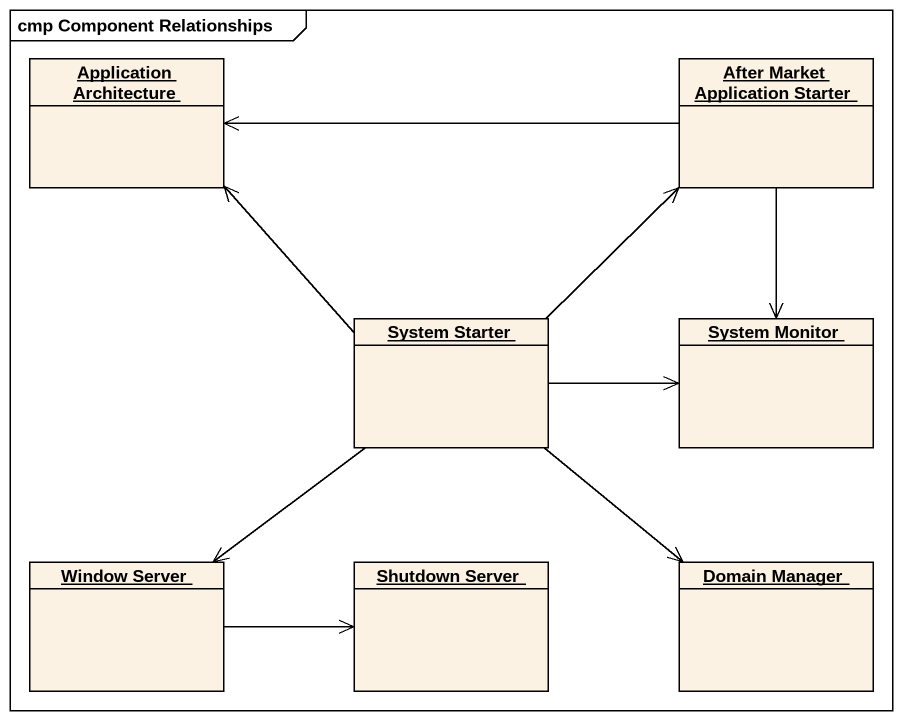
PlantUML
@startuml
mainframe cmp Component Relationships
hide circle
hide empty members
object "Application Architecture" as Application_Architecture
object "After Market Application Starter" as After_Market_Application
object "System Starter" as System_Starter
object "System Monitor" as System_Monitor
object "Window Server" as Window_Server
object "Shutdown Server" as Shutdown_Server
object "Domain Manager" as Domain_Manager
After_Market_Application -left-> Application_Architecture
After_Market_Application --> System_Monitor
System_Starter -up-> Application_Architecture
System_Starter -up-> After_Market_Application
System_Starter -right-> System_Monitor
System_Starter --> Window_Server
System_Starter --> Domain_Manager
Window_Server -right-> Shutdown_Server
@enduml
